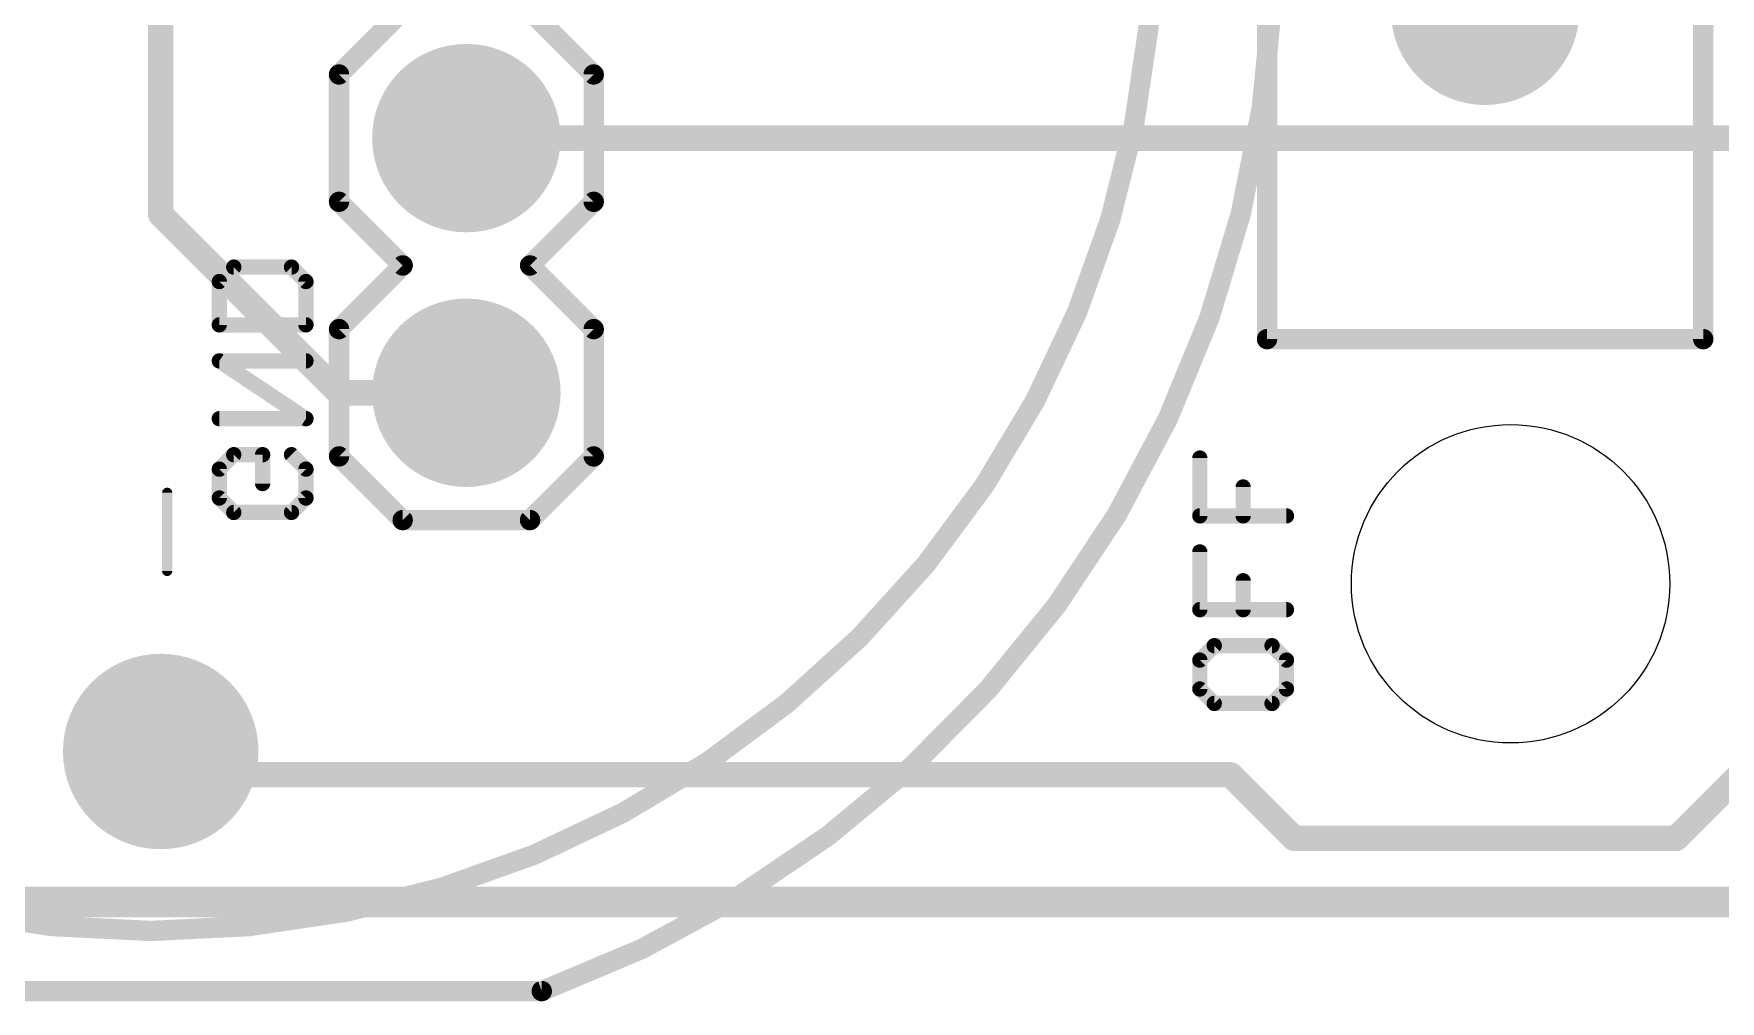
# Model space of a CAD drawing. Extents: x -6.3 to 52.2, y -19.1 to 23.1.
# Drawn here: x 13.47 to 30.28, y -0.99 to 8.66 of the extents above; entities that cross this region are included whole.
import ezdxf

# ---------------------------------------------------------------- set-up
doc = ezdxf.new("R2010")
doc.units = 0
for name, color, linetype in [('1', 12, 'CONTINUOUS'), ('16', 132, 'CONTINUOUS'), ('17', 110, 'CONTINUOUS'), ('20', 53, 'CONTINUOUS'), ('21', 41, 'CONTINUOUS'), ('22', 40, 'CONTINUOUS'), ('51', 53, 'CONTINUOUS')]:
    doc.layers.add(name, color=color, linetype=linetype)

# ---------------------------------------------------------------- blocks, each defined once
blk = doc.blocks.new('ROUNDP')
at = {"const_width": 0.5}
blk.add_lwpolyline([(0, -0.25, 1), (0, 0.25, 1), (0, -0.25)], format="xyb", dxfattribs=at)

msp = doc.modelspace()

# ---------------------------------------------------------------- linework, layer by layer
at = {"layer": '1', "const_width": 0.254}
for points in [[(14.732, 6.858), (14.732, 18.542)], [(17.78, 7.62), (38.1, 7.62)], [(14.732, 6.858), (16.51, 5.08)], [(16.51, 5.08), (17.78, 5.08)], [(52.07, 0), (0, 0)]]:
    msp.add_lwpolyline(points, dxfattribs=at)
at = {"layer": '1', "const_width": 0.127}
for points in [[(17.78, 7.6835, 1), (17.78, 7.5565)], [(14.7769, 6.9029, 1), (14.6871, 6.8131)], [(14.6685, 6.858, 1), (14.7955, 6.858)], [(16.51, 5.1435, 1), (16.51, 5.0165)], [(16.4651, 5.0351, 1), (16.5549, 5.1249)], [(17.78, 5.0165, 1), (17.78, 5.1435)]]:
    msp.add_lwpolyline(points, format="xyb", dxfattribs=at)
at = {"layer": '16', "const_width": 0.254}
for points in [[(25.4, 1.27), (14.859, 1.27)], [(26.035, 0.635), (25.4, 1.27)], [(30.48, 1.27), (29.845, 0.635)], [(29.845, 0.635), (26.035, 0.635)], [(52.07, 0), (0, 0)]]:
    msp.add_lwpolyline(points, dxfattribs=at)
at = {"layer": '16', "const_width": 0.127}
for points in [[(14.859, 1.3335, 1), (14.859, 1.2065)], [(25.4449, 1.3149, 1), (25.3551, 1.2251)], [(25.4, 1.2065, 1), (25.4, 1.3335)], [(26.035, 0.6985, 1), (26.035, 0.5715)], [(25.9901, 0.5901, 1), (26.0799, 0.6799)], [(29.8001, 0.6799, 1), (29.8899, 0.5901)], [(29.845, 0.5715, 1), (29.845, 0.6985)]]:
    msp.add_lwpolyline(points, format="xyb", dxfattribs=at)
at = {"layer": '20', "const_width": 0.3048}
msp.add_lwpolyline([(0, 0), (52.07, 0)], dxfattribs=at)
at = {"layer": '20'}
msp.add_circle((28.194, 3.175), 1.5875, dxfattribs=at)
at = {"layer": '21'}
for points, const_width in [([(18.532, -0.888, 0.6993), (18.532, 19.992)], 0.2032), ([(25.765, 5.6658, 1), (25.765, 5.5642)], 0.1016), ([(25.7142, 5.615, 1), (25.8158, 5.615)], 0.1016), ([(30.0642, 5.615, 1), (30.1658, 5.615)], 0.1016), ([(30.115, 5.5642, 1), (30.115, 5.6658)], 0.1016), ([(25.1326, 4.4285, 1), (25.0564, 4.4285)], 0.0762), ([(25.5647, 4.1404, 1), (25.4885, 4.1404)], 0.0762), ([(25.0945, 3.8903, 1), (25.0945, 3.8141)], 0.0762), ([(25.0564, 3.8522, 1), (25.1326, 3.8522)], 0.0762), ([(25.4885, 3.8522, 1), (25.5647, 3.8522)], 0.0762), ([(25.9588, 3.8141, 1), (25.9588, 3.8903)], 0.0762), ([(25.1326, 3.4929, 1), (25.0564, 3.4929)], 0.0762), ([(25.5647, 3.2048, 1), (25.4885, 3.2048)], 0.0762), ([(25.0945, 2.9548, 1), (25.0945, 2.8786)], 0.0762), ([(25.0564, 2.9167, 1), (25.1326, 2.9167)], 0.0762), ([(25.4885, 2.9167, 1), (25.5647, 2.9167)], 0.0762), ([(25.9588, 2.8786, 1), (25.9588, 2.9548)], 0.0762), ([(25.2385, 2.5955, 1), (25.2385, 2.5193)], 0.0762), ([(25.2655, 2.5305, 1), (25.2116, 2.5844)], 0.0762), ([(25.8417, 2.5844, 1), (25.7878, 2.5305)], 0.0762), ([(25.8147, 2.5193, 1), (25.8147, 2.5955)], 0.0762), ([(25.0675, 2.4403, 1), (25.1214, 2.3864)], 0.0762), ([(25.1326, 2.4134, 1), (25.0564, 2.4134)], 0.0762), ([(25.9969, 2.4134, 1), (25.9207, 2.4134)], 0.0762), ([(25.9319, 2.3864, 1), (25.9857, 2.4403)], 0.0762), ([(25.1214, 2.1522, 1), (25.0675, 2.0983)], 0.0762), ([(25.9857, 2.0983, 1), (25.9319, 2.1522)], 0.0762), ([(25.0564, 2.1253, 1), (25.1326, 2.1253)], 0.0762), ([(25.2385, 2.0193, 1), (25.2385, 1.9431)], 0.0762), ([(25.2116, 1.9543, 1), (25.2655, 2.0081)], 0.0762), ([(25.7878, 2.0081, 1), (25.8417, 1.9543)], 0.0762), ([(25.8147, 1.9431, 1), (25.8147, 2.0193)], 0.0762), ([(25.9207, 2.1253, 1), (25.9969, 2.1253)], 0.0762), ([(18.5146, -0.8403, 1), (18.5494, -0.9357)], 0.1016), ([(18.532, -0.9388, 1), (18.532, -0.8372)], 0.1016)]:
    msp.add_lwpolyline(points, format="xyb", dxfattribs=dict(at, const_width=const_width))
for points, const_width in [([(25.765, 17.245), (25.765, 5.615)], 0.2032), ([(30.115, 5.615), (30.115, 17.245)], 0.2032), ([(25.765, 5.615), (30.115, 5.615)], 0.2032), ([(25.0945, 3.8522), (25.0945, 4.4285)], 0.1524), ([(25.5266, 3.8522), (25.5266, 4.1404)], 0.1524), ([(25.9588, 3.8522), (25.0945, 3.8522)], 0.1524), ([(25.0945, 2.9167), (25.0945, 3.4929)], 0.1524), ([(25.5266, 2.9167), (25.5266, 3.2048)], 0.1524), ([(25.9588, 2.9167), (25.0945, 2.9167)], 0.1524), ([(25.2385, 2.5574), (25.0945, 2.4134)], 0.1524), ([(25.8147, 2.5574), (25.2385, 2.5574)], 0.1524), ([(25.9588, 2.4134), (25.8147, 2.5574)], 0.1524), ([(25.0945, 2.4134), (25.0945, 2.1253)], 0.1524), ([(25.9588, 2.1253), (25.9588, 2.4134)], 0.1524), ([(25.0945, 2.1253), (25.2385, 1.9812)], 0.1524), ([(25.8147, 1.9812), (25.9588, 2.1253)], 0.1524), ([(25.2385, 1.9812), (25.8147, 1.9812)], 0.1524), ([(10.932, -0.888), (18.532, -0.888)], 0.2032)]:
    msp.add_lwpolyline(points, dxfattribs=dict(at, const_width=const_width))
at = {"layer": '22'}
for points, const_width in [([(17.145, 8.89), (16.51, 8.255)], 0.2032), ([(19.05, 8.255), (18.415, 8.89)], 0.2032), ([(16.51, 8.255), (16.51, 6.985)], 0.2032), ([(19.05, 6.985), (19.05, 8.255)], 0.2032), ([(16.51, 6.985), (17.145, 6.35)], 0.2032), ([(18.415, 6.35), (19.05, 6.985)], 0.2032), ([(15.3162, 6.1894), (15.4603, 6.3335)], 0.1524), ([(15.4603, 6.3335), (16.0365, 6.3335)], 0.1524), ([(16.0365, 6.3335), (16.1805, 6.1894)], 0.1524), ([(17.145, 6.35), (16.51, 5.715)], 0.2032), ([(19.05, 5.715), (18.415, 6.35)], 0.2032), ([(15.3162, 5.7572), (15.3162, 6.1894)], 0.1524), ([(16.1805, 6.1894), (16.1805, 5.7572)], 0.1524), ([(16.1805, 5.7572), (15.3162, 5.7572)], 0.1524), ([(16.51, 5.715), (16.51, 4.445)], 0.2032), ([(19.05, 4.445), (19.05, 5.715)], 0.2032), ([(16.1805, 4.8217), (15.3162, 5.3979)], 0.1524), ([(15.3162, 5.3979), (16.1805, 5.3979)], 0.1524), ([(15.3162, 4.8217), (16.1805, 4.8217)], 0.1524), ([(16.51, 4.445), (17.145, 3.81)], 0.2032), ([(18.415, 3.81), (19.05, 4.445)], 0.2032), ([(15.3162, 4.3184), (15.4603, 4.4624)], 0.1524), ([(15.3162, 4.0303), (15.3162, 4.3184)], 0.1524), ([(15.4603, 4.4624), (15.7484, 4.4624)], 0.1524), ([(15.7484, 4.4624), (15.7484, 4.1743)], 0.1524), ([(16.0365, 4.4624), (16.1805, 4.3184)], 0.1524), ([(16.1805, 4.3184), (16.1805, 4.0303)], 0.1524), ([(15.4603, 3.8862), (15.3162, 4.0303)], 0.1524), ([(16.1805, 4.0303), (16.0365, 3.8862)], 0.1524), ([(16.0365, 3.8862), (15.4603, 3.8862)], 0.1524), ([(17.145, 3.81), (18.415, 3.81)], 0.2032)]:
    msp.add_lwpolyline(points, dxfattribs=dict(at, const_width=const_width))
for points, const_width in [([(16.5608, 8.255, 1), (16.4592, 8.255)], 0.1016), ([(16.4741, 8.2909, 1), (16.5459, 8.2191)], 0.1016), ([(19.1008, 8.255, 1), (18.9992, 8.255)], 0.1016), ([(19.0141, 8.2191, 1), (19.0859, 8.2909)], 0.1016), ([(16.5459, 7.0209, 1), (16.4741, 6.9491)], 0.1016), ([(19.0859, 6.9491, 1), (19.0141, 7.0209)], 0.1016), ([(16.4592, 6.985, 1), (16.5608, 6.985)], 0.1016), ([(18.9992, 6.985, 1), (19.1008, 6.985)], 0.1016), ([(15.4603, 6.3716, 1), (15.4603, 6.2954)], 0.0762), ([(15.4872, 6.3065, 1), (15.4333, 6.3604)], 0.0762), ([(16.0634, 6.3604, 1), (16.0095, 6.3065)], 0.0762), ([(16.0365, 6.2954, 1), (16.0365, 6.3716)], 0.0762), ([(17.1809, 6.3141, 1), (17.1091, 6.3859)], 0.1016), ([(17.1091, 6.3141, 1), (17.1809, 6.3859)], 0.1016), ([(18.4509, 6.3859, 1), (18.3791, 6.3141)], 0.1016), ([(18.3791, 6.3859, 1), (18.4509, 6.3141)], 0.1016), ([(15.3543, 6.1894, 1), (15.2781, 6.1894)], 0.0762), ([(15.2893, 6.2163, 1), (15.3431, 6.1625)], 0.0762), ([(16.2186, 6.1894, 1), (16.1424, 6.1894)], 0.0762), ([(16.1536, 6.1625, 1), (16.2075, 6.2163)], 0.0762), ([(15.3162, 5.7953, 1), (15.3162, 5.7191)], 0.0762), ([(15.2781, 5.7572, 1), (15.3543, 5.7572)], 0.0762), ([(16.1424, 5.7572, 1), (16.2186, 5.7572)], 0.0762), ([(16.1805, 5.7191, 1), (16.1805, 5.7953)], 0.0762), ([(16.5608, 5.715, 1), (16.4592, 5.715)], 0.1016), ([(16.4741, 5.7509, 1), (16.5459, 5.6791)], 0.1016), ([(19.1008, 5.715, 1), (18.9992, 5.715)], 0.1016), ([(19.0141, 5.6791, 1), (19.0859, 5.7509)], 0.1016), ([(15.3373, 5.4296, 1), (15.2951, 5.3662)], 0.0762), ([(15.3162, 5.436, 1), (15.3162, 5.3598)], 0.0762), ([(16.1805, 5.3598, 1), (16.1805, 5.436)], 0.0762), ([(15.3162, 4.8598, 1), (15.3162, 4.7836)], 0.0762), ([(16.1594, 4.79, 1), (16.2017, 4.8534)], 0.0762), ([(16.1805, 4.7836, 1), (16.1805, 4.8598)], 0.0762), ([(16.5459, 4.4809, 1), (16.4741, 4.4091)], 0.1016), ([(19.0859, 4.4091, 1), (19.0141, 4.4809)], 0.1016), ([(15.3543, 4.3184, 1), (15.2781, 4.3184)], 0.0762), ([(15.2893, 4.3453, 1), (15.3431, 4.2914)], 0.0762), ([(15.4603, 4.5005, 1), (15.4603, 4.4243)], 0.0762), ([(15.4872, 4.4355, 1), (15.4333, 4.4894)], 0.0762), ([(15.7865, 4.4624, 1), (15.7103, 4.4624)], 0.0762), ([(15.7484, 4.4243, 1), (15.7484, 4.5005)], 0.0762), ([(16.0634, 4.4894, 1), (16.0095, 4.4355)], 0.0762), ([(16.2186, 4.3184, 1), (16.1424, 4.3184)], 0.0762), ([(16.1536, 4.2914, 1), (16.2075, 4.3453)], 0.0762), ([(16.4592, 4.445, 1), (16.5608, 4.445)], 0.1016), ([(18.9992, 4.445, 1), (19.1008, 4.445)], 0.1016), ([(15.7103, 4.1743, 1), (15.7865, 4.1743)], 0.0762), ([(15.3431, 4.0572, 1), (15.2893, 4.0033)], 0.0762), ([(15.2781, 4.0303, 1), (15.3543, 4.0303)], 0.0762), ([(16.1424, 4.0303, 1), (16.2186, 4.0303)], 0.0762), ([(16.2075, 4.0033, 1), (16.1536, 4.0572)], 0.0762), ([(15.4603, 3.9243, 1), (15.4603, 3.8481)], 0.0762), ([(15.4333, 3.8593, 1), (15.4872, 3.9131)], 0.0762), ([(16.0095, 3.9131, 1), (16.0634, 3.8593)], 0.0762), ([(16.0365, 3.8481, 1), (16.0365, 3.9243)], 0.0762), ([(17.145, 3.8608, 1), (17.145, 3.7592)], 0.1016), ([(17.1091, 3.7741, 1), (17.1809, 3.8459)], 0.1016), ([(18.3791, 3.8459, 1), (18.4509, 3.7741)], 0.1016), ([(18.415, 3.7592, 1), (18.415, 3.8608)], 0.1016)]:
    msp.add_lwpolyline(points, format="xyb", dxfattribs=dict(at, const_width=const_width))
at = {"layer": '51'}
for points, const_width in [([(14.632, -0.288, 1), (14.632, 19.712, 1), (14.632, -0.288)], 0.2032), ([(14.8219, 4.0824, 1), (14.7711, 4.0824)], 0.0508), ([(14.7711, 3.3028, 1), (14.8219, 3.3028)], 0.0508)]:
    msp.add_lwpolyline(points, format="xyb", dxfattribs=dict(at, const_width=const_width))
at = {"layer": '51', "const_width": 0.1016}
msp.add_lwpolyline([(14.7965, 3.3028), (14.7965, 4.0824)], dxfattribs=at)

# ---------------------------------------------------------------- block references
at = {"layer": '17', "xscale": 1.8796, "yscale": 1.8796}
msp.add_blockref('ROUNDP', (27.94, 8.89), dxfattribs=at)
msp.add_blockref('ROUNDP', (27.94, 8.89), dxfattribs=at)
at = {"layer": '17', "rotation": 180}
for p, xscale, yscale in [((17.78, 7.62), 1.8796, 1.8796), ((17.78, 7.62), 1.8796, 1.8796), ((17.78, 5.08), 1.8796, 1.8796), ((17.78, 5.08), 1.8796, 1.8796), ((14.732, 1.502), 1.95, 1.95), ((14.732, 1.502), 1.95, 1.95)]:
    msp.add_blockref('ROUNDP', p, dxfattribs=dict(at, xscale=xscale, yscale=yscale))

doc.saveas('drawing.dxf')
